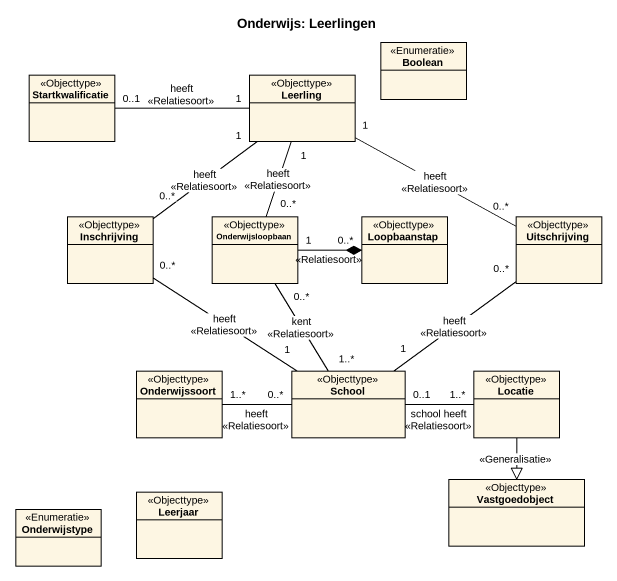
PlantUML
@startuml
title Onderwijs: Leerlingen
hide circle
hide empty members
class Startkwalificatie <<Objecttype>>
class Leerling <<Objecttype>>
enum Boolean <<Enumeratie>>
class Inschrijving <<Objecttype>>
class Onderwijsloopbaan <<Objecttype>>
class Loopbaanstap <<Objecttype>>
class Uitschrijving <<Objecttype>>
class Onderwijssoort <<Objecttype>>
class School <<Objecttype>>
class Locatie <<Objecttype>>
enum Onderwijstype <<Enumeratie>>
class Leerjaar <<Objecttype>>
class Vastgoedobject <<Objecttype>>
Leerling "1" -left- "0..1" Startkwalificatie : heeft\n<<Relatiesoort>>
Leerling "1" -- "0..*" Inschrijving : heeft\n<<Relatiesoort>>
Leerling "1" -- "0..*" Onderwijsloopbaan : heeft\n<<Relatiesoort>>
Leerling "1" -right- "0..*" Uitschrijving : heeft\n<<Relatiesoort>>
Inschrijving "0..*" -- "1" School : heeft\n<<Relatiesoort>>
Onderwijsloopbaan "1" -right-* "0..*" Loopbaanstap : <<Relatiesoort>>
School "1..*" -up- "0..*" Onderwijsloopbaan : kent\n<<Relatiesoort>>
School "1" -up- "0..*" Uitschrijving : heeft\n<<Relatiesoort>>
School "0..*" -left- "1..*" Onderwijssoort : heeft\n<<Relatiesoort>>
School "0..1" -right- "1..*" Locatie : school heeft\n<<Relatiesoort>>
Locatie --|> Vastgoedobject : <<Generalisatie>>
@enduml
